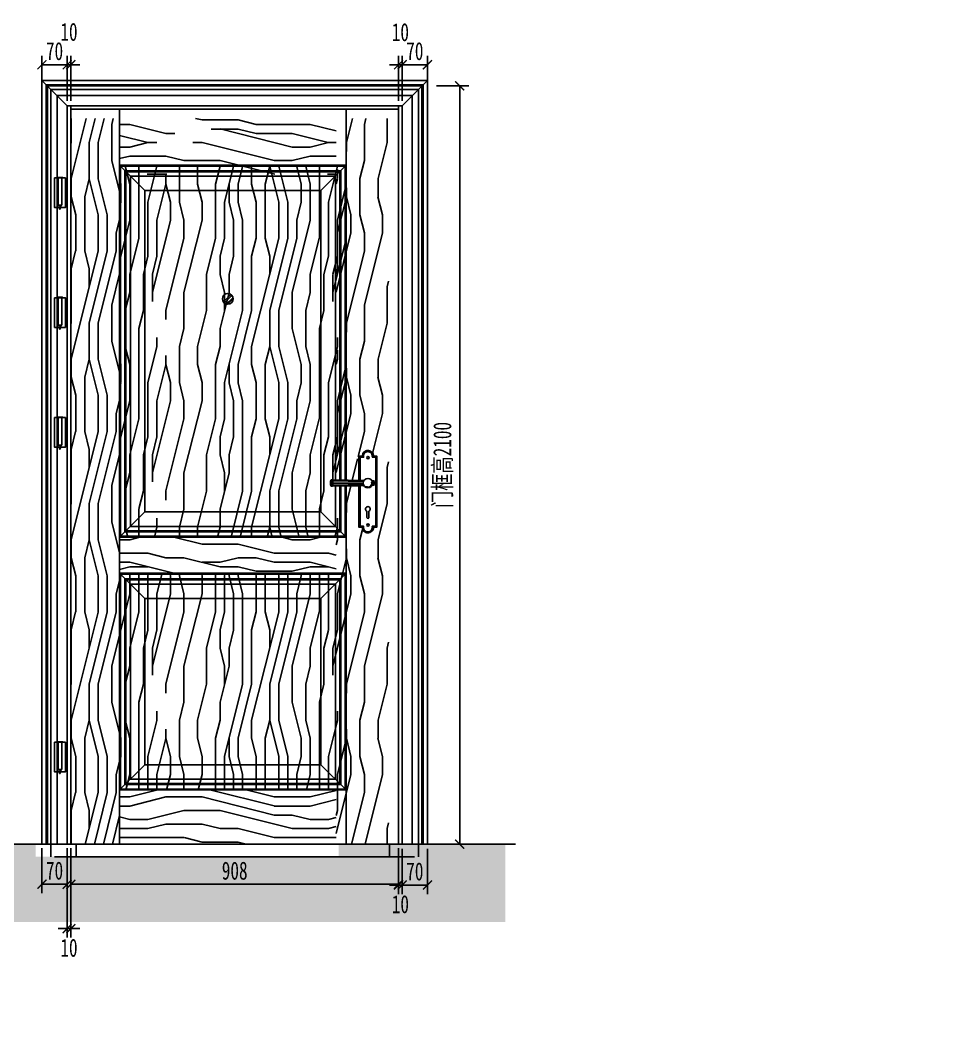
# Model space of a CAD drawing. Header units: millimetres. Extents: x 51249 to 2766742, y -599687 to -1280.
# Drawn here: x 57241 to 59800, y -122086 to -119300 of the extents above; entities that cross this region are included whole.
import ezdxf

# ---------------------------------------------------------------- set-up
doc = ezdxf.new("R2010")
doc.units = ezdxf.units.MM
doc.header["$LTSCALE"] = 10
doc.header["$PDMODE"] = 3
doc.linetypes.add('DASH', pattern=[0.35, 0.25, -0.1])
doc.layers.add('D-Detail(节点图层)', color=134, linetype='Continuous')
doc.layers.add('E-立面造型线', color=3, linetype='Continuous')
doc.styles.add('DIM', font='SimSun.ttf', dxfattribs={"width": 0.7})
doc.dimstyles.new('25', dxfattribs={"dimscale": 25, "dimtxt": 2, "dimasz": 1, "dimexe": 1, "dimexo": 1, "dimgap": 0.5, "dimtad": 1, "dimdec": 0, "dimzin": 0, "dimdsep": 46, "dimtxsty": 'DIM', "dimblk": 'ARCHTICK', "dimcen": 0, "dimclrd": 5, "dimclre": 5, "dimclrt": 35, "dimadec": 0, "dimazin": 0, "dimtfac": 0.5, "dimtdec": 0, "dimtix": 1, "dimtmove": 2, "dimatfit": 2, "dimldrblk": 'A', "dimfxl": 0, "dimtolj": 1, "dimtzin": 0, "dimlwd": -1, "dimlwe": -1, "dimarcsym": 0})
pattern_1 = [(90, (-5305.4, -189.43), (-500, 3e-14), [100, -150, 50, -200]), (90, (-5317.9, 160.57), (-500, 3e-14), [100, -400]), (90, (-5342.9, 110.57), (-500, 3e-14), [50, -450]), (90, (-5355.4, -164.43), (-500, 3e-14), [25, -350, 25, -100]), (90, (-5380.4, 10.57), (-500, 3e-14), [100, -150, 25, -225]), (90, (-5392.9, -114.43), (-500, 3e-14), [75, -425]), (90, (-5405.4, 10.57), (-500, 3e-14), [150, -350]), (90, (-5417.9, -139.43), (-500, 3e-14), [100, -400]), (90, (-5430.4, 60.57), (-500, 3e-14), [250, -250]), (90, (-5455.4, -89.43), (-500, 3e-14), [50, -150, 100, -200]), (90, (-5467.9, 260.57), (-500, 3e-14), [100, -400]), (90, (-5480.4, 160.57), (-500, 3e-14), [50, -450]), (90, (-5492.9, 60.57), (-500, 3e-14), [50, -450]), (90, (-5505.4, -189.43), (-500, 3e-14), [100, -400]), (90, (-5517.9, 60.57), (-500, 3e-14), [100, -400]), (90, (-5542.9, 60.57), (-500, 3e-14), [100, -100, 100, -200]), (90, (-5567.9, -39.43), (-500, 3e-14), [50, -250, 100, -100]), (90, (-5580.4, 60.57), (-500, 3e-14), [150, -350]), (90, (-5605.4, 60.57), (-500, 3e-14), [100, -400]), (90, (-5617.9, -139.43), (-500, 3e-14), [150, -200, 50, -100]), (90, (-5642.9, -139.43), (-500, 3e-14), [250, -250]), (90, (-5655.4, 160.57), (-500, 3e-14), [50, -450]), (90, (-5667.9, 10.57), (-500, 3e-14), [100, -400]), (90, (-5680.4, -89.43), (-500, 3e-14), [50, -200, 50, -200]), (90, (-5692.9, -139.43), (-500, 3e-14), [50, -150, 100, -200]), (90, (-5705.4, -39.43), (-500, 3e-14), [50, -250, 50, -150]), (90, (-5717.9, 60.57), (-500, 3e-14), [150, -350]), (90, (-5742.9, -139.43), (-500, 3e-14), [100, -400]), (90, (-5755.4, 110.57), (-500, 3e-14), [50, -450]), (90, (-5767.9, 210.57), (-500, 3e-14), [50, -450]), (104.03624, (-5342.91, 160.57), (2e-08, 500), [51.5, -2010.0528]), (104.03624, (-5455.41, 210.57), (2e-08, 500), [51.5, -2010.0528]), (104.03624, (-5755.41, 160.57), (2e-08, 500), [51.5, -2010.0528]), (104.03624, (-5567.91, 10.57), (2e-08, 500), [51.5, -2010.0528]), (104.03624, (-5642.91, 110.57), (2e-08, 500), [51.5, -2010.0528]), (104.03624, (-5605.41, 160.57), (2e-08, 500), [51.5, -2010.0528]), (104.03624, (-5692.91, -89.43), (2e-08, 500), [51.5, -2010.0528]), (104.03624, (-5667.91, 110.57), (2e-08, 500), [51.5, -2010.0528]), (104.03624, (-5480.41, 210.57), (2e-08, 500), [103, -1958.5528]), (104.03624, (-5517.91, 160.57), (2e-08, 500), [103, -1958.5528]), (104.03624, (-5542.91, 160.57), (2e-08, 500), [103, -1958.5528]), (255.96376, (-5380.41, 10.57), (2e-08, -500), [51.5, -103, 51.5, -1855.5528]), (255.96376, (-5455.41, -89.43), (2e-08, -500), [51.5, -2010.0528]), (255.96376, (-5680.41, -89.43), (2e-08, -500), [103, -1958.5528]), (284.03624, (-5317.91, 160.57), (-2e-08, -500), [51.5, -2010.0528]), (75.96376, (-5317.91, 260.57), (-2e-08, 500), [51.5, -2010.0528]), (75.96376, (-5492.91, 110.57), (-2e-08, 500), [51.5, -2010.0528]), (75.96376, (-5580.41, 210.57), (-2e-08, 500), [51.5, -2010.0528]), (75.96376, (-5617.91, 10.57), (-2e-08, 500), [51.5, -2010.0528]), (75.96376, (-5680.41, -39.43), (-2e-08, 500), [51.5, -2010.0528]), (75.96376, (-5705.41, 10.57), (-2e-08, 500), [51.5, -2010.0528]), (75.96376, (-5617.91, 10.57), (-2e-08, 500), [51.5, -2010.0528]), (75.96376, (-5692.91, 160.57), (-2e-08, 500), [206, -1855.5528]), (75.96376, (-5355.41, -139.43), (-2e-08, 500), [206, -1855.5528]), (75.96376, (-5392.91, -89.43), (-2e-08, 500), [206, -1855.5528]), (75.96376, (-5417.91, -39.43), (-2e-08, 500), [51.5, -103, 103, -1804.0528]), (75.96376, (-5455.41, -39.43), (-2e-08, 500), [103, -103, 103, -1752.5528]), (75.96376, (-5505.41, -89.43), (-2e-08, 500), [206, -1855.5528]), (75.96376, (-5542.91, -139.43), (-2e-08, 500), [206, -1855.5528]), (75.96376, (-5567.91, -139.43), (-2e-08, 500), [206, -1855.5528]), (75.96376, (-5717.91, 210.57), (-2e-08, 500), [51.5, -2010.0528]), (75.96377, (-5767.91, 260.57), (-0.0001, 500), [103, -1958.5528]), (75.96377, (-5742.91, -39.43), (-0.0001, 500), [103, -1958.5528]), (75.96376, (-5305.41, -89.43), (-9e-06, 500), [206, -1855.5528]), (75.96376, (-5655.41, 210.57), (-9e-06, 500), [154.5, -1907.0528]), (75.96376, (-5617.91, 260.57), (-9e-06, 500), [309, -1752.5528])]

# ---------------------------------------------------------------- blocks, each defined once
blk = doc.blocks.new('SDSGGH')
at = {"color": 146}
blk.add_wipeout([(2772282, -599409.1), (2772277.5, -599398.2), (2772266.6, -599393.6), (2772255.7, -599398.2), (2772251.2, -599409.1), (2772241.9, -599409.1), (2772241.9, -599606.3), (2772251.2, -599606.3), (2772255.7, -599617.2), (2772266.6, -599621.8), (2772277.5, -599617.2), (2772282, -599606.3), (2772291.4, -599606.3), (2772291.4, -599491), (2772368.2, -599492.5), (2772370.5, -599483.7), (2772368.2, -599474.9), (2772291.4, -599476.4), (2772291.4, -599409.1)], dxfattribs=at).dxf.layer = 'E-立面造型线'
at = {"layer": 'E-立面造型线', "color": 146}
for p, q in [((2772277.5, -599476.7), (2772363.7, -599475)), ((2772365.9, -599475), (2772368.2, -599474.9)), ((2772277.5, -599490.7), (2772363.7, -599492.4))]:
    blk.add_line(p, q, dxfattribs=at)
at = {"layer": 'E-立面造型线', "color": 251}
for p, q in [((2772363.7, -599475), (2772363.7, -599492.4)), ((2772365.9, -599475), (2772365.9, -599492.4)), ((2772278.9, -599479.6), (2772363.7, -599477.9)), ((2772278.9, -599487.8), (2772363.7, -599489.5)), ((2772279.6, -599483.7), (2772363.7, -599483.7)), ((2772365.9, -599492.4), (2772368.2, -599492.5))]:
    blk.add_line(p, q, dxfattribs=at)
at = {"layer": 'E-立面造型线', "color": 146}
blk.add_lwpolyline([(2772282, -599409.1), (2772277.5, -599398.2), (2772266.6, -599393.6), (2772255.7, -599398.2), (2772251.2, -599409.1), (2772241.9, -599409.1), (2772241.9, -599606.3), (2772251.2, -599606.3), (2772255.7, -599617.2), (2772266.6, -599621.8), (2772277.5, -599617.2), (2772282, -599606.3), (2772291.4, -599606.3), (2772291.4, -599491), (2772368.2, -599492.5), (2772370.5, -599483.7), (2772368.2, -599474.9), (2772291.4, -599476.4), (2772291.4, -599409.1)], close=True, dxfattribs=at)
for points in [[(2772241.9, -599409.1, 0.000029), (2772251.2, -599409.1, -0.41565), (2772266.6, -599393.6, -0.41565)], [(2772241.9, -599606.3, -0.000029), (2772251.2, -599606.3, 0.41565), (2772266.6, -599621.8, 0.41565)], [(2772291.4, -599606.3, 0.000029), (2772282, -599606.3, -0.41565), (2772266.6, -599621.8, -0.41565)]]:
    blk.add_lwpolyline(points, format="xyb", dxfattribs=at)
for points in [[(2772241.9, -599507.7), (2772241.9, -599409.1)], [(2772241.9, -599507.7), (2772241.9, -599606.3)], [(2772291.4, -599507.7), (2772291.4, -599606.3)]]:
    blk.add_lwpolyline(points, dxfattribs=at)
at = {"layer": 'E-立面造型线', "color": 251}
for points in [[(2772244.9, -599507.7), (2772244.9, -599412.1, 0.00003), (2772254.6, -599412.1, -0.489494), (2772266.6, -599396.6, -0.489494)], [(2772291.4, -599409.1, -0.000029), (2772282, -599409.1, 0.41565), (2772266.6, -599393.6, 0.41565)], [(2772288.4, -599476.5), (2772288.4, -599412.1, -0.00003), (2772278.7, -599412.1, 0.489494), (2772266.6, -599396.6)], [(2772244.9, -599507.7), (2772244.9, -599603.3, -0.00003), (2772254.6, -599603.3, 0.489494), (2772266.6, -599618.8, 0.489494)], [(2772288.4, -599507.7), (2772288.4, -599603.3, 0.00003), (2772278.7, -599603.3, -0.489494), (2772266.6, -599618.8, -0.489494)]]:
    blk.add_lwpolyline(points, format="xyb", dxfattribs=at)
for points in [[(2772291.4, -599476.4), (2772291.4, -599409.1)], [(2772250.1, -599479.2), (2772248.3, -599479.2)], [(2772248.3, -599488.2), (2772250.1, -599488.2)], [(2772255.2, -599477.6), (2772250.1, -599477.6), (2772250.1, -599489.8), (2772255.2, -599489.8)], [(2772288.4, -599507.7), (2772288.4, -599490.9)], [(2772291.4, -599507.7), (2772291.4, -599491)], [(2772264.1, -599578.8), (2772264.1, -599561.8)], [(2772269.1, -599561.8), (2772269.1, -599578.8)]]:
    blk.add_lwpolyline(points, dxfattribs=at)
for centre, radius in [((2772266.6, -599413.2), 3.15), ((2772266.6, -599483.7), 13), ((2772266.6, -599600.1), 3.15)]:
    blk.add_circle(centre, radius, dxfattribs=at)
for centre, radius, start, end in [((2772364.8, -599474.9), 1.11, 183.2537, 358.9792), ((2772261.1, -599483.7), 13.5, 160.6054, 199.3946), ((2772266.6, -599483.7), 11.1, 160.3295, 299.3735), ((2772364.8, -599492.5), 1.11, 1.0209, 176.7463), ((2772266.6, -599555.7), 6.59, 291.9946, 248.0054), ((2772266.6, -599579), 2.47, 176.8102, 3.1899)]:
    blk.add_arc(centre, radius, start, end, dxfattribs=at)
at = {"layer": 'E-立面造型线', "color": 146}
blk.add_arc((2772352.8, -599483.7), 17.8, 330.2154, 29.6167, dxfattribs=at)
blk = doc.blocks.new('DFDFGGG')
at = {"layer": 'D-Detail(节点图层)', "color": 251, "ltscale": 0.15}
for p, q in [((61909.4, -121110.6), (61909.4, -121186.5)), ((61919.4, -121110.6), (61919.4, -121186.5)), ((61909.4, -121186.5), (61919.4, -121186.5)), ((61913.5, -121197.5), (61911.3, -121186.5)), ((61913.5, -121197.5), (61915.3, -121197.5)), ((61915.3, -121197.5), (61917.5, -121186.5))]:
    blk.add_line(p, q, dxfattribs=at)
for points in [[(61899.4, -121110.6), (61929.4, -121110.6), (61929.4, -121192.6), (61899.4, -121192.6)], [(61907.4, -121109.1), (61921.6, -121109.1), (61921.6, -121110.6), (61907.4, -121110.6)]]:
    blk.add_lwpolyline(points, close=True, dxfattribs=at)
blk = doc.blocks.new('_ArchTick')
at = {"color": 0, "linetype": 'ByBlock', "const_width": 0.15}
blk.add_lwpolyline([(-0.5, -0.5), (0.5, 0.5)], dxfattribs=at)
blk = doc.blocks.new('*D1063')
at = {"layer": 'D-Detail(节点图层)', "color": 5, "ltscale": 0.15}
for p, q in [((2766617, -121582.1), (2766742, -121582.1)), ((2766717, -121582.1), (2766717, -599673.1)), ((2766698.3, -599673.1), (2766742, -599673.1))]:
    blk.add_line(p, q, dxfattribs=at)
at = {"layer": 'Defpoints', "color": 0, "ltscale": 0.15}
for p in [(55453.8, -121582.1), (2766673.3, -599673.1), (2766717, -599673.1)]:
    blk.add_point(p, dxfattribs=at)
at = {"layer": 'D-Detail(节点图层)', "color": 5, "ltscale": 0.15, "xscale": 25, "yscale": 25, "zscale": 25}
for p, rotation in [((2766717, -121582.1), 90), ((2766717, -599673.1), 270)]:
    blk.add_blockref('_ArchTick', p, dxfattribs=dict(at, rotation=rotation))
at = {"layer": 'D-Detail(节点图层)', "color": 35, "ltscale": 0.15, "insert": (2766679.5, -360627.6), "char_height": 50, "attachment_point": 5, "rotation": 90, "style": 'DIM'}
blk.add_mtext('\\A1;478091', dxfattribs=at)
blk = doc.blocks.new('A')
for p, q in [((-1.44, 1.15), (-1.09, 1.44)), ((-1.44, 1.15), (-0.37, 0)), ((-1.09, 1.44), (0, 0)), ((-0.37, 0), (-2.13, 0)), ((-1.44, -1.15), (-0.37, 0)), ((-1.09, -1.44), (0, 0)), ((-1.44, -1.15), (-1.09, -1.44))]:
    blk.add_line(p, q)
for points in [[(-1.44, 1.15), (-1.09, 1.44), (-0.37, 0), (0, 0)], [(-1.44, -1.15), (-1.09, -1.44), (-0.37, 0), (0, 0)]]:
    blk.add_solid(points)
blk = doc.blocks.new('*D1081')
at = {"layer": 'D-Detail(节点图层)', "color": 5, "ltscale": 0.15}
for p, q in [((57301.4, -121593.2), (57301.4, -121718.2)), ((57371.4, -121593.2), (57371.4, -121718.2)), ((57301.4, -121693.2), (57371.4, -121693.2))]:
    blk.add_line(p, q, dxfattribs=at)
at = {"layer": 'Defpoints', "color": 0, "ltscale": 0.15}
for p in [(57301.4, -121390.8, 0), (57371.4, -121390.8, 0), (57371.4, -121693.2)]:
    blk.add_point(p, dxfattribs=at)
at = {"layer": 'D-Detail(节点图层)', "color": 5, "ltscale": 0.15, "xscale": 25, "yscale": 25, "zscale": 25, "rotation": 180}
blk.add_blockref('_ArchTick', (57301.4, -121693.2), dxfattribs=at)
at = {"layer": 'D-Detail(节点图层)', "color": 5, "ltscale": 0.15, "xscale": 25, "yscale": 25, "zscale": 25}
blk.add_blockref('_ArchTick', (57371.4, -121693.2), dxfattribs=at)
at = {"layer": 'D-Detail(节点图层)', "color": 35, "ltscale": 0.15, "insert": (57336.4, -121655.7), "char_height": 50, "attachment_point": 5, "style": 'DIM'}
blk.add_mtext('\\A1;70', dxfattribs=at)
blk = doc.blocks.new('*D1082')
at = {"layer": 'D-Detail(节点图层)', "color": 5, "ltscale": 0.15}
for p, q in [((57371.4, -121716.1), (57371.4, -121841.1)), ((57381.4, -121716.1), (57381.4, -121841.1)), ((57371.4, -121816.1), (57346.4, -121816.1)), ((57371.4, -121816.1), (57381.4, -121816.1)), ((57381.4, -121816.1), (57406.4, -121816.1))]:
    blk.add_line(p, q, dxfattribs=at)
at = {"layer": 'Defpoints', "color": 0, "ltscale": 0.15}
for p in [(57381.4, -121416.8, 0), (57371.4, -121539.5, 0), (57381.4, -121816.1)]:
    blk.add_point(p, dxfattribs=at)
at = {"layer": 'D-Detail(节点图层)', "color": 5, "ltscale": 0.15, "xscale": 25, "yscale": 25, "zscale": 25}
blk.add_blockref('_ArchTick', (57371.4, -121816.1), dxfattribs=at)
at = {"layer": 'D-Detail(节点图层)', "color": 5, "ltscale": 0.15, "xscale": 25, "yscale": 25, "zscale": 25, "rotation": 180}
blk.add_blockref('_ArchTick', (57381.4, -121816.1), dxfattribs=at)
at = {"layer": 'D-Detail(节点图层)', "color": 35, "ltscale": 0.15, "insert": (57376.4, -121869.5), "char_height": 50, "attachment_point": 5, "style": 'DIM'}
blk.add_mtext('\\A1;10', dxfattribs=at)
blk = doc.blocks.new('*D1083')
at = {"layer": 'D-Detail(节点图层)', "color": 5, "ltscale": 0.15}
for p, q in [((57381.4, -121593.4), (57381.4, -121718.4)), ((58289.4, -121593.4), (58289.4, -121718.4)), ((57381.4, -121693.4), (58289.4, -121693.4))]:
    blk.add_line(p, q, dxfattribs=at)
at = {"layer": 'Defpoints', "color": 0, "ltscale": 0.15}
for p in [(58289.4, -121359.1, 0), (57381.4, -121416.8, 0), (58289.4, -121693.4)]:
    blk.add_point(p, dxfattribs=at)
at = {"layer": 'D-Detail(节点图层)', "color": 5, "ltscale": 0.15, "xscale": 25, "yscale": 25, "zscale": 25, "rotation": 180}
blk.add_blockref('_ArchTick', (57381.4, -121693.4), dxfattribs=at)
at = {"layer": 'D-Detail(节点图层)', "color": 5, "ltscale": 0.15, "xscale": 25, "yscale": 25, "zscale": 25}
blk.add_blockref('_ArchTick', (58289.4, -121693.4), dxfattribs=at)
at = {"layer": 'D-Detail(节点图层)', "color": 35, "ltscale": 0.15, "insert": (57835.4, -121655.9), "char_height": 50, "attachment_point": 5, "style": 'DIM'}
blk.add_mtext('\\A1;908', dxfattribs=at)
blk = doc.blocks.new('*D1065')
at = {"layer": 'D-Detail(节点图层)', "color": 5, "ltscale": 0.15}
for p, q in [((57301.4, -119523.7), (57301.4, -119398.7)), ((57371.4, -119523.7), (57371.4, -119398.7)), ((57301.4, -119423.7), (57371.4, -119423.7))]:
    blk.add_line(p, q, dxfattribs=at)
at = {"layer": 'Defpoints', "color": 0, "ltscale": 0.15}
for p in [(57371.4, -119423.7), (57301.4, -119726, 0), (57371.4, -119726, 0)]:
    blk.add_point(p, dxfattribs=at)
at = {"layer": 'D-Detail(节点图层)', "color": 5, "ltscale": 0.15, "xscale": 25, "yscale": 25, "zscale": 25, "rotation": 180}
blk.add_blockref('_ArchTick', (57301.4, -119423.7), dxfattribs=at)
at = {"layer": 'D-Detail(节点图层)', "color": 5, "ltscale": 0.15, "xscale": 25, "yscale": 25, "zscale": 25}
blk.add_blockref('_ArchTick', (57371.4, -119423.7), dxfattribs=at)
at = {"layer": 'D-Detail(节点图层)', "color": 35, "ltscale": 0.15, "insert": (57336.4, -119386.2), "char_height": 50, "attachment_point": 5, "style": 'DIM'}
blk.add_mtext('\\A1;70', dxfattribs=at)
blk = doc.blocks.new('*D1066')
at = {"layer": 'D-Detail(节点图层)', "color": 5, "ltscale": 0.15}
for p, q in [((57371.4, -119523.7), (57371.4, -119398.7)), ((57381.4, -119523.7), (57381.4, -119398.7)), ((57371.4, -119423.7), (57346.4, -119423.7)), ((57371.4, -119423.7), (57381.4, -119423.7)), ((57381.4, -119423.7), (57406.4, -119423.7))]:
    blk.add_line(p, q, dxfattribs=at)
at = {"layer": 'Defpoints', "color": 0, "ltscale": 0.15}
for p in [(57381.4, -119423.7), (57381.4, -119700.3, 0), (57371.4, -119726, 0)]:
    blk.add_point(p, dxfattribs=at)
at = {"layer": 'D-Detail(节点图层)', "color": 5, "ltscale": 0.15, "xscale": 25, "yscale": 25, "zscale": 25}
blk.add_blockref('_ArchTick', (57371.4, -119423.7), dxfattribs=at)
at = {"layer": 'D-Detail(节点图层)', "color": 5, "ltscale": 0.15, "xscale": 25, "yscale": 25, "zscale": 25, "rotation": 180}
blk.add_blockref('_ArchTick', (57381.4, -119423.7), dxfattribs=at)
at = {"layer": 'D-Detail(节点图层)', "color": 35, "ltscale": 0.15, "insert": (57376.4, -119332.8), "char_height": 50, "attachment_point": 5, "style": 'DIM'}
blk.add_mtext('\\A1;10', dxfattribs=at)
blk = doc.blocks.new('*D1067')
at = {"layer": 'D-Detail(节点图层)', "color": 5, "ltscale": 0.15}
for p, q in [((58289.4, -119523.7), (58289.4, -119398.7)), ((58299.4, -119523.7), (58299.4, -119398.7)), ((58289.4, -119423.7), (58264.4, -119423.7)), ((58289.4, -119423.7), (58299.4, -119423.7)), ((58299.4, -119423.7), (58324.4, -119423.7))]:
    blk.add_line(p, q, dxfattribs=at)
at = {"layer": 'Defpoints', "color": 0, "ltscale": 0.15}
for p in [(58299.4, -119423.7), (58289.4, -119757.3, 0), (58299.4, -119758, 0)]:
    blk.add_point(p, dxfattribs=at)
at = {"layer": 'D-Detail(节点图层)', "color": 5, "ltscale": 0.15, "xscale": 25, "yscale": 25, "zscale": 25}
blk.add_blockref('_ArchTick', (58289.4, -119423.7), dxfattribs=at)
at = {"layer": 'D-Detail(节点图层)', "color": 5, "ltscale": 0.15, "xscale": 25, "yscale": 25, "zscale": 25, "rotation": 180}
blk.add_blockref('_ArchTick', (58299.4, -119423.7), dxfattribs=at)
at = {"layer": 'D-Detail(节点图层)', "color": 35, "ltscale": 0.15, "insert": (58294.4, -119333.6), "char_height": 50, "attachment_point": 5, "style": 'DIM'}
blk.add_mtext('\\A1;10', dxfattribs=at)
blk = doc.blocks.new('*D1068')
at = {"layer": 'D-Detail(节点图层)', "color": 5, "ltscale": 0.15}
for p, q in [((58299.4, -119523.7), (58299.4, -119398.7)), ((58369.4, -119523.7), (58369.4, -119398.7)), ((58299.4, -119423.7), (58369.4, -119423.7))]:
    blk.add_line(p, q, dxfattribs=at)
at = {"layer": 'Defpoints', "color": 0, "ltscale": 0.15}
for p in [(58369.4, -119423.7), (58299.4, -119758, 0), (58369.4, -119751.6, 0)]:
    blk.add_point(p, dxfattribs=at)
at = {"layer": 'D-Detail(节点图层)', "color": 5, "ltscale": 0.15, "xscale": 25, "yscale": 25, "zscale": 25, "rotation": 180}
blk.add_blockref('_ArchTick', (58299.4, -119423.7), dxfattribs=at)
at = {"layer": 'D-Detail(节点图层)', "color": 5, "ltscale": 0.15, "xscale": 25, "yscale": 25, "zscale": 25}
blk.add_blockref('_ArchTick', (58369.4, -119423.7), dxfattribs=at)
at = {"layer": 'D-Detail(节点图层)', "color": 35, "ltscale": 0.15, "insert": (58334.4, -119386.2), "char_height": 50, "attachment_point": 5, "style": 'DIM'}
blk.add_mtext('\\A1;70', dxfattribs=at)
blk = doc.blocks.new('*D1069')
at = {"layer": 'D-Detail(节点图层)', "color": 5, "ltscale": 0.15}
for p, q in [((58299.4, -121595.5), (58299.4, -121720.5)), ((58369.4, -121595.5), (58369.4, -121720.5)), ((58369.4, -121695.5), (58299.4, -121695.5))]:
    blk.add_line(p, q, dxfattribs=at)
at = {"layer": 'Defpoints', "color": 0, "ltscale": 0.15}
for p in [(58299.4, -121393.1, 0), (58369.4, -121393.1, 0), (58299.4, -121695.5)]:
    blk.add_point(p, dxfattribs=at)
at = {"layer": 'D-Detail(节点图层)', "color": 5, "ltscale": 0.15, "xscale": 25, "yscale": 25, "zscale": 25, "rotation": 180}
blk.add_blockref('_ArchTick', (58299.4, -121695.5), dxfattribs=at)
at = {"layer": 'D-Detail(节点图层)', "color": 5, "ltscale": 0.15, "xscale": 25, "yscale": 25, "zscale": 25}
blk.add_blockref('_ArchTick', (58369.4, -121695.5), dxfattribs=at)
at = {"layer": 'D-Detail(节点图层)', "color": 35, "ltscale": 0.15, "insert": (58334.4, -121658), "char_height": 50, "attachment_point": 5, "style": 'DIM'}
blk.add_mtext('\\A1;70', dxfattribs=at)
blk = doc.blocks.new('*D1070')
at = {"layer": 'D-Detail(节点图层)', "color": 5, "ltscale": 0.15}
for p, q in [((58289.4, -121595.5), (58289.4, -121720.5)), ((58299.4, -121595.5), (58299.4, -121720.5)), ((58289.4, -121695.5), (58264.4, -121695.5)), ((58299.4, -121695.5), (58289.4, -121695.5)), ((58299.4, -121695.5), (58324.4, -121695.5))]:
    blk.add_line(p, q, dxfattribs=at)
at = {"layer": 'Defpoints', "color": 0, "ltscale": 0.15}
for p in [(58289.4, -121418.8, 0), (58299.4, -121418.8, 0), (58289.4, -121695.5)]:
    blk.add_point(p, dxfattribs=at)
at = {"layer": 'D-Detail(节点图层)', "color": 5, "ltscale": 0.15, "xscale": 25, "yscale": 25, "zscale": 25}
blk.add_blockref('_ArchTick', (58289.4, -121695.5), dxfattribs=at)
at = {"layer": 'D-Detail(节点图层)', "color": 5, "ltscale": 0.15, "xscale": 25, "yscale": 25, "zscale": 25, "rotation": 180}
blk.add_blockref('_ArchTick', (58299.4, -121695.5), dxfattribs=at)
at = {"layer": 'D-Detail(节点图层)', "color": 35, "ltscale": 0.15, "insert": (58294.4, -121748.8), "char_height": 50, "attachment_point": 5, "style": 'DIM'}
blk.add_mtext('\\A1;10', dxfattribs=at)
blk = doc.blocks.new('*D1073')
at = {"layer": 'D-Detail(节点图层)', "color": 5, "ltscale": 0.15}
for p, q in [((58394.4, -119482.1), (58483.8, -119482.1)), ((58458.8, -119482.1), (58458.8, -121582.1)), ((58394.5, -121582.1), (58483.8, -121582.1))]:
    blk.add_line(p, q, dxfattribs=at)
at = {"layer": 'Defpoints', "color": 0, "ltscale": 0.15}
for p in [(58369.4, -119482.1), (58369.5, -121582.1, 0), (58458.8, -121582.1)]:
    blk.add_point(p, dxfattribs=at)
at = {"layer": 'D-Detail(节点图层)', "color": 5, "ltscale": 0.15, "xscale": 25, "yscale": 25, "zscale": 25}
for p, rotation in [((58458.8, -119482.1), 90), ((58458.8, -121582.1), 270)]:
    blk.add_blockref('_ArchTick', p, dxfattribs=dict(at, rotation=rotation))
at = {"layer": 'D-Detail(节点图层)', "color": 35, "ltscale": 0.15, "insert": (58413.2, -120532.1), "char_height": 50, "attachment_point": 5, "rotation": 90, "style": 'DIM'}
blk.add_mtext('\\A1;门框高2100', dxfattribs=at)

msp = doc.modelspace()

# ---------------------------------------------------------------- hatches: boundary and pattern name
at = {"ltscale": 0.15}
h = msp.add_hatch(dxfattribs=at)
h.set_pattern_fill('AR-RROOF', color=251, scale=15, angle=45, style=0)
h.set_pattern_definition([(45, (58266.408, -121572.059), (16.16446, 43.10523), [285.75, -38.1, 95.25, -19.05]), (45, (58277.589, -121547.408), (-31.386, 4.44523), [57.15, -6.2865, 114.3, -14.2875]), (45, (58261.694, -121553.874), (61.02084, 79.07116), [152.4, -26.67, 76.2, -19.05])])
edge = h.paths.add_edge_path()
edge.add_arc((57816.4, -120072.1), 15, 0, 360)
at = {"layer": 'D-Detail(节点图层)', "ltscale": 0.15}
h = msp.add_hatch(dxfattribs=at)
h.set_pattern_fill('木纹面5', color=251, scale=500, angle=90, style=0, pattern_type=2)
h.set_pattern_definition(pattern_1)
h.paths.add_polyline_path([(57516.4, -119727.1), (57516.4, -119572.1), (57381.4, -119572.1), (57381.4, -121582.1), (57516.4, -121582.1), (57516.4, -121432.1), (57516.4, -120832.1), (57516.4, -120732.1)])
h.paths.add_polyline_path([(58261.4, -119572.1), (58116.4, -119572.1), (58116.4, -119727.1), (58116.4, -120732.1), (58116.4, -120832.1), (58116.4, -121432.1), (58116.4, -121582.1), (58261.4, -121582.1)])
h.paths.add_polyline_path([(58179.6, -120511.6, -1), (58173.3, -120511.6, -1)], flags=16)
h.paths.add_polyline_path([(58187.9, -120576), (58194, -120576, -0.237858), (58194, -120588.2), (58187.9, -120588.2, -0.781277), (58163.4, -120582.1, -0.781277)], flags=16)
h.paths.add_polyline_path([(58178.9, -120660.2), (58178.9, -120677.2, -1), (58173.9, -120677.5), (58173.9, -120660.2, -5.145843)], flags=16)
h.paths.add_polyline_path([(58179.6, -120698.5, -1), (58173.3, -120698.5, -1)], flags=16)
h = msp.add_hatch(dxfattribs=at)
h.set_pattern_fill('木纹面5', color=251, scale=500, style=0, pattern_type=2)
h.set_pattern_definition([(0, (-5305.4, -189.43), (0, 500), [100, -150, 50, -200]), (0, (-4955.4, -176.93), (0, 500), [100, -400]), (0, (-5005.4, -151.93), (0, 500), [50, -450]), (0, (-5280.4, -139.43), (0, 500), [25, -350, 25, -100]), (0, (-5105.4, -114.43), (0, 500), [100, -150, 25, -225]), (0, (-5230.4, -101.93), (0, 500), [75, -425]), (0, (-5105.4, -89.43), (0, 500), [150, -350]), (0, (-5255.4, -76.93), (0, 500), [100, -400]), (0, (-5055.4, -64.43), (0, 500), [250, -250]), (0, (-5205.4, -39.43), (0, 500), [50, -150, 100, -200]), (0, (-4855.4, -26.93), (0, 500), [100, -400]), (0, (-4955.4, -14.43), (0, 500), [50, -450]), (0, (-5055.4, -1.93), (0, 500), [50, -450]), (0, (-5305.4, 10.57), (0, 500), [100, -400]), (0, (-5055.4, 23.07), (0, 500), [100, -400]), (0, (-5055.4, 48.07), (0, 500), [100, -100, 100, -200]), (0, (-5155.4, 73.07), (0, 500), [50, -250, 100, -100]), (0, (-5055.4, 85.57), (0, 500), [150, -350]), (0, (-5055.4, 110.57), (0, 500), [100, -400]), (0, (-5255.4, 123.07), (0, 500), [150, -200, 50, -100]), (0, (-5255.4, 148.07), (0, 500), [250, -250]), (0, (-4955.4, 160.57), (0, 500), [50, -450]), (0, (-5105.4, 173.07), (0, 500), [100, -400]), (0, (-5205.4, 185.57), (0, 500), [50, -200, 50, -200]), (0, (-5255.4, 198.07), (0, 500), [50, -150, 100, -200]), (0, (-5155.4, 210.57), (0, 500), [50, -250, 50, -150]), (0, (-5055.4, 223.07), (0, 500), [150, -350]), (0, (-5255.4, 248.07), (0, 500), [100, -400]), (0, (-5005.4, 260.57), (0, 500), [50, -450]), (0, (-4905.4, 273.07), (0, 500), [50, -450]), (14.03624, (-4955.41, -151.93), (500, -2e-08), [51.5, -2010.0528]), (14.03624, (-4905.41, -39.43), (500, -2e-08), [51.5, -2010.0528]), (14.03624, (-4955.41, 260.57), (500, -2e-08), [51.5, -2010.0528]), (14.03624, (-5105.41, 73.07), (500, -2e-08), [51.5, -2010.0528]), (14.03624, (-5005.41, 148.07), (500, -2e-08), [51.5, -2010.0528]), (14.03624, (-4955.41, 110.57), (500, -2e-08), [51.5, -2010.0528]), (14.03624, (-5205.41, 198.07), (500, -2e-08), [51.5, -2010.0528]), (14.03624, (-5005.41, 173.07), (500, -2e-08), [51.5, -2010.0528]), (14.03624, (-4905.41, -14.43), (500, -2e-08), [103, -1958.5528]), (14.03624, (-4955.41, 23.07), (500, -2e-08), [103, -1958.5528]), (14.03624, (-4955.41, 48.07), (500, -2e-08), [103, -1958.5528]), (165.96376, (-5105.41, -114.43), (-500, -2e-08), [51.5, -103, 51.5, -1855.5528]), (165.96376, (-5205.41, -39.43), (-500, -2e-08), [51.5, -2010.0528]), (165.96376, (-5205.41, 185.57), (-500, -2e-08), [103, -1958.5528]), (194.03624, (-4955.41, -176.93), (-500, 2e-08), [51.5, -2010.0528]), (345.96376, (-4855.41, -176.93), (500, 2e-08), [51.5, -2010.0528]), (345.96376, (-5005.41, -1.93), (500, 2e-08), [51.5, -2010.0528]), (345.96376, (-4905.41, 85.57), (500, 2e-08), [51.5, -2010.0528]), (345.96376, (-5105.41, 123.07), (500, 2e-08), [51.5, -2010.0528]), (345.96376, (-5155.41, 185.57), (500, 2e-08), [51.5, -2010.0528]), (345.96376, (-5105.41, 210.57), (500, 2e-08), [51.5, -2010.0528]), (345.96376, (-5105.41, 123.07), (500, 2e-08), [51.5, -2010.0528]), (345.96376, (-4955.41, 198.07), (500, 2e-08), [206, -1855.5528]), (345.96376, (-5255.41, -139.43), (500, 2e-08), [206, -1855.5528]), (345.96376, (-5205.41, -101.93), (500, 2e-08), [206, -1855.5528]), (345.96376, (-5155.41, -76.93), (500, 2e-08), [51.5, -103, 103, -1804.0528]), (345.96376, (-5155.41, -39.43), (500, 2e-08), [103, -103, 103, -1752.5528]), (345.96376, (-5205.41, 10.57), (500, 2e-08), [206, -1855.5528]), (345.96376, (-5255.41, 48.07), (500, 2e-08), [206, -1855.5528]), (345.96376, (-5255.41, 73.07), (500, 2e-08), [206, -1855.5528]), (345.96376, (-4905.41, 223.07), (500, 2e-08), [51.5, -2010.0528]), (345.96377, (-4855.41, 273.07), (500, 0.0001), [103, -1958.5528]), (345.96377, (-5155.41, 248.07), (500, 0.0001), [103, -1958.5528]), (345.96376, (-5205.41, -189.43), (500, 9e-06), [206, -1855.5528]), (345.96376, (-4905.41, 160.57), (500, 9e-06), [154.5, -1907.0528]), (345.96376, (-4855.41, 123.07), (500, 9e-06), [309, -1752.5528])])
h.paths.add_polyline_path([(58116.4, -120732.1), (57516.4, -120732.1), (57516.4, -120832.1), (58116.4, -120832.1)])
h.paths.add_polyline_path([(58116.4, -121432.1), (57516.4, -121432.1), (57516.4, -121582.1), (58116.4, -121582.1)])
h.paths.add_polyline_path([(58116.4, -119572.1), (57516.4, -119572.1), (57516.4, -119727.1), (58116.4, -119727.1)])
h = msp.add_hatch(dxfattribs=at)
h.set_pattern_fill('木纹面5', color=251, scale=500, angle=90, style=0, pattern_type=2)
h.set_pattern_definition([(90, (-5305.4, -154.43), (-500, 3e-14), [100, -150, 50, -200]), (90, (-5317.9, 195.57), (-500, 3e-14), [100, -400]), (90, (-5342.9, 145.57), (-500, 3e-14), [50, -450]), (90, (-5355.4, -129.43), (-500, 3e-14), [25, -350, 25, -100]), (90, (-5380.4, 45.57), (-500, 3e-14), [100, -150, 25, -225]), (90, (-5392.9, -79.43), (-500, 3e-14), [75, -425]), (90, (-5405.4, 45.57), (-500, 3e-14), [150, -350]), (90, (-5417.9, -104.43), (-500, 3e-14), [100, -400]), (90, (-5430.4, 95.57), (-500, 3e-14), [250, -250]), (90, (-5455.4, -54.43), (-500, 3e-14), [50, -150, 100, -200]), (90, (-5467.9, 295.57), (-500, 3e-14), [100, -400]), (90, (-5480.4, 195.57), (-500, 3e-14), [50, -450]), (90, (-5492.9, 95.57), (-500, 3e-14), [50, -450]), (90, (-5505.4, -154.43), (-500, 3e-14), [100, -400]), (90, (-5517.9, 95.57), (-500, 3e-14), [100, -400]), (90, (-5542.9, 95.57), (-500, 3e-14), [100, -100, 100, -200]), (90, (-5567.9, -4.43), (-500, 3e-14), [50, -250, 100, -100]), (90, (-5580.4, 95.57), (-500, 3e-14), [150, -350]), (90, (-5605.4, 95.57), (-500, 3e-14), [100, -400]), (90, (-5617.9, -104.43), (-500, 3e-14), [150, -200, 50, -100]), (90, (-5642.9, -104.43), (-500, 3e-14), [250, -250]), (90, (-5655.4, 195.57), (-500, 3e-14), [50, -450]), (90, (-5667.9, 45.57), (-500, 3e-14), [100, -400]), (90, (-5680.4, -54.43), (-500, 3e-14), [50, -200, 50, -200]), (90, (-5692.9, -104.43), (-500, 3e-14), [50, -150, 100, -200]), (90, (-5705.4, -4.43), (-500, 3e-14), [50, -250, 50, -150]), (90, (-5717.9, 95.57), (-500, 3e-14), [150, -350]), (90, (-5742.9, -104.43), (-500, 3e-14), [100, -400]), (90, (-5755.4, 145.57), (-500, 3e-14), [50, -450]), (90, (-5767.9, 245.57), (-500, 3e-14), [50, -450]), (104.03624, (-5342.91, 195.57), (2e-08, 500), [51.5, -2010.0528]), (104.03624, (-5455.41, 245.57), (2e-08, 500), [51.5, -2010.0528]), (104.03624, (-5755.41, 195.57), (2e-08, 500), [51.5, -2010.0528]), (104.03624, (-5567.91, 45.57), (2e-08, 500), [51.5, -2010.0528]), (104.03624, (-5642.91, 145.57), (2e-08, 500), [51.5, -2010.0528]), (104.03624, (-5605.41, 195.57), (2e-08, 500), [51.5, -2010.0528]), (104.03624, (-5692.91, -54.43), (2e-08, 500), [51.5, -2010.0528]), (104.03624, (-5667.91, 145.57), (2e-08, 500), [51.5, -2010.0528]), (104.03624, (-5480.41, 245.57), (2e-08, 500), [103, -1958.5528]), (104.03624, (-5517.91, 195.57), (2e-08, 500), [103, -1958.5528]), (104.03624, (-5542.91, 195.57), (2e-08, 500), [103, -1958.5528]), (255.96376, (-5380.41, 45.57), (2e-08, -500), [51.5, -103, 51.5, -1855.5528]), (255.96376, (-5455.41, -54.43), (2e-08, -500), [51.5, -2010.0528]), (255.96376, (-5680.41, -54.43), (2e-08, -500), [103, -1958.5528]), (284.03624, (-5317.91, 195.57), (-2e-08, -500), [51.5, -2010.0528]), (75.96376, (-5317.91, 295.57), (-2e-08, 500), [51.5, -2010.0528]), (75.96376, (-5492.91, 145.57), (-2e-08, 500), [51.5, -2010.0528]), (75.96376, (-5580.41, 245.57), (-2e-08, 500), [51.5, -2010.0528]), (75.96376, (-5617.91, 45.57), (-2e-08, 500), [51.5, -2010.0528]), (75.96376, (-5680.41, -4.43), (-2e-08, 500), [51.5, -2010.0528]), (75.96376, (-5705.41, 45.57), (-2e-08, 500), [51.5, -2010.0528]), (75.96376, (-5617.91, 45.57), (-2e-08, 500), [51.5, -2010.0528]), (75.96376, (-5692.91, 195.57), (-2e-08, 500), [206, -1855.5528]), (75.96376, (-5355.41, -104.43), (-2e-08, 500), [206, -1855.5528]), (75.96376, (-5392.91, -54.43), (-2e-08, 500), [206, -1855.5528]), (75.96376, (-5417.91, -4.43), (-2e-08, 500), [51.5, -103, 103, -1804.0528]), (75.96376, (-5455.41, -4.43), (-2e-08, 500), [103, -103, 103, -1752.5528]), (75.96376, (-5505.41, -54.43), (-2e-08, 500), [206, -1855.5528]), (75.96376, (-5542.91, -104.43), (-2e-08, 500), [206, -1855.5528]), (75.96376, (-5567.91, -104.43), (-2e-08, 500), [206, -1855.5528]), (75.96376, (-5717.91, 245.57), (-2e-08, 500), [51.5, -2010.0528]), (75.96377, (-5767.91, 295.57), (-0.0001, 500), [103, -1958.5528]), (75.96377, (-5742.91, -4.43), (-0.0001, 500), [103, -1958.5528]), (75.96376, (-5305.41, -54.43), (-9e-06, 500), [206, -1855.5528]), (75.96376, (-5655.41, 245.57), (-9e-06, 500), [154.5, -1907.0528]), (75.96376, (-5617.91, 295.57), (-9e-06, 500), [309, -1752.5528])])
h.paths.add_polyline_path([(58144.4, -119702.1), (57516.4, -119702.1), (57516.4, -120732.1), (58144.4, -120732.1)])
h = msp.add_hatch(dxfattribs=at)
h.set_pattern_fill('木纹面5', color=251, scale=500, angle=90, style=0, pattern_type=2)
h.set_pattern_definition(pattern_1)
h.paths.add_polyline_path([(58144.4, -120832.1), (57516.4, -120832.1), (57516.4, -121432.1), (58144.4, -121432.1)])
h = msp.add_hatch(dxfattribs=at)
h.set_pattern_fill('AR-CONC', color=251, scale=60, style=0)
h.set_pattern_definition([(50, (-5418.06, -189.43), (109.3108, -9.56345), [11.43, -125.73]), (355, (-5418.06, -189.43), (-21.1457, 114.63399), [9.144, -100.584]), (100.451, (-5408.95, -190.23), (88.1655, 105.07001), [9.714, -106.854]), (46.1842, (-5418.06, -158.95), (162.64742, -25.2254), [17.145, -188.595]), (96.6356, (-5404.5, -161.05), (142.44254, 148.45533), [14.571, -160.281]), (351.184, (-5418.06, -158.95), (142.44276, 148.45507), [13.716, -150.876]), (21, (-5402.82, -166.57), (90.96893, -61.35931), [11.43, -125.73]), (326, (-5402.82, -166.57), (37.08122, 110.51278), [9.144, -100.584]), (71.4514, (-5395.24, -171.68), (128.049894, 49.153715), [9.714, -106.854]), (37.5, (-5418.057, -189.43), (1.853162, 50.733023), [0, -99.3648, 0, -102.108, 0, -100.965]), (7.5, (-5418.06, -189.43), (40.091798, 60.108345), [0, -58.2168, 0, -97.0788, 0, -38.481]), (327.5, (-5452.043, -189.43), (81.354357, -3.437246), [0, -38.1, 0, -118.872, 0, -157.734]), (317.5, (-5467.28, -189.43), (88.87751, 15.255895), [0, -49.53, 0, -78.9432, 0, -112.014])])
h.paths.add_polyline_path([(58584.9, -121582.1), (58123.8, -121582.1), (58123.8, -121617.1), (57283.8, -121617.1), (57283.8, -121582.1), (56471.4, -121582.1), (56471.4, -121617.1), (55631.4, -121617.1), (55631.4, -121582.1), (55145.6, -121582.1), (55145.6, -121798.2), (58584.9, -121798.2)])

# ---------------------------------------------------------------- linework, layer by layer
at = {"color": 4, "ltscale": 0.15}
msp.add_line((55141.6, -121582.1), (58612.9, -121582.1), dxfattribs=at)
at = {"layer": 'D-Detail(节点图层)', "color": 251, "ltscale": 0.15}
for p, q in [((57371.4, -119537.1, 0), (57301.4, -119467.1, 0)), ((58299.4, -119537.1, 0), (58369.4, -119467.1, 0)), ((57313.4, -121582.1, 0), (57313.4, -119479.1, 0)), ((58357.4, -119479.1, 0), (57313.4, -119479.1, 0)), ((57316.7, -121582.1, 0), (57316.7, -119482.4, 0)), ((58354.1, -119482.4, 0), (57316.7, -119482.4, 0)), ((58354.1, -121582.1, 0), (58354.1, -119482.4, 0)), ((58357.4, -121582.1, 0), (58357.4, -119479.1, 0)), ((57343.4, -121582.1, 0), (57343.4, -119509.1, 0)), ((58327.4, -119509.1, 0), (57343.4, -119509.1, 0)), ((58327.4, -121582.1, 0), (58327.4, -119509.1, 0)), ((57516.4, -119702.1, 0), (57516.4, -119547.1, 0)), ((58144.4, -119702.1, 0), (58144.4, -119547.1, 0)), ((57586.4, -119772.1, 0), (57516.4, -119702.1, 0)), ((58074.4, -119772.1, 0), (58144.4, -119702.1, 0)), ((57586.4, -120662.1, 0), (57516.4, -120732.1, 0)), ((58074.4, -120662.1, 0), (58144.4, -120732.1, 0)), ((57516.4, -120732.1, 0), (57516.4, -120832.1, 0)), ((57586.4, -120902.1, 0), (57516.4, -120832.1, 0)), ((58074.4, -120902.1, 0), (58144.4, -120832.1, 0)), ((57586.4, -121362.1, 0), (57516.4, -121432.1, 0)), ((58074.4, -121362.1, 0), (58144.4, -121432.1, 0)), ((57516.4, -121432.1, 0), (57516.4, -121582.1)), ((58144.4, -121432.1, 0), (58144.4, -121582.1))]:
    msp.add_line(p, q, dxfattribs=at)
at = {"layer": 'D-Detail(节点图层)', "color": 6, "linetype": 'DASH', "ltscale": 0.5}
for p, q in [((57326.4, -121617.1, 0), (57326.4, -119492.1, 0)), ((58344.4, -119492.1), (57326.4, -119492.1)), ((58344.4, -121617.1, 0), (58344.4, -119492.1, 0)), ((57396.4, -121617.1), (57336.4, -121617.1, 0)), ((58264.4, -121617.1), (58334.4, -121617.1, 0))]:
    msp.add_line(p, q, dxfattribs=at)
at = {"layer": 'D-Detail(节点图层)', "color": 6, "linetype": 'DASH', "ltscale": 0.5, "elevation": 0}
msp.add_lwpolyline([(58264.4, -121582.1), (57396.4, -121582.1), (57396.4, -121617.1), (58264.4, -121617.1)], close=True, dxfattribs=at)
at = {"layer": 'E-立面造型线', "color": 4, "ltscale": 0.15}
for p, q in [((57301.4, -121582.1, 0), (57301.4, -119467.1, 0)), ((58369.4, -119467.1, 0), (57301.4, -119467.1, 0)), ((58369.4, -121582.1, 0), (58369.4, -119467.1, 0)), ((57371.4, -121582.1, 0), (57371.4, -119537.1, 0)), ((58299.4, -119537.1, 0), (57371.4, -119537.1, 0)), ((58299.4, -121582.1), (58299.4, -119537.1, 0))]:
    msp.add_line(p, q, dxfattribs=at)
at = {"layer": 'E-立面造型线', "ltscale": 0.15}
for p, q in [((57381.4, -121582.1, 0), (57381.4, -119537.1, 0)), ((58289.4, -119547.1, 0), (57381.4, -119547.1, 0)), ((58289.4, -121582.1, 0), (58289.4, -119537.1, 0))]:
    msp.add_line(p, q, dxfattribs=at)
at = {"layer": 'E-立面造型线', "color": 44}
msp.add_line((58144.4, -120732.1, 0), (57516.4, -120732.1, 0), dxfattribs=at)
at = {"layer": 'E-立面造型线', "color": 44, "elevation": 0}
for points in [[(58144.4, -119702.1), (57516.4, -119702.1), (57516.4, -120732.1), (58144.4, -120732.1)], [(58114.4, -119732.1), (57546.4, -119732.1), (57546.4, -120702.1), (58114.4, -120702.1)], [(58074.4, -119772.1), (57586.4, -119772.1), (57586.4, -120662.1), (58074.4, -120662.1)], [(58144.4, -120832.1), (57516.4, -120832.1), (57516.4, -121432.1), (58144.4, -121432.1)], [(58114.4, -120862.1), (57546.4, -120862.1), (57546.4, -121402.1), (58114.4, -121402.1)], [(58074.4, -120902.1), (57586.4, -120902.1), (57586.4, -121362.1), (58074.4, -121362.1)]]:
    msp.add_lwpolyline(points, close=True, dxfattribs=at)
at = {"layer": 'E-立面造型线', "color": 251, "elevation": 0}
for points in [[(58141.9, -119704.6), (57518.9, -119704.6), (57518.9, -120729.6), (58141.9, -120729.6)], [(58129.4, -119717.1), (57531.4, -119717.1), (57531.4, -120717.1), (58129.4, -120717.1)], [(58126.7, -119719.8), (57534.2, -119719.8), (57534.2, -120714.3), (58126.7, -120714.3)], [(58141.9, -120834.6), (57518.9, -120834.6), (57518.9, -121429.6), (58141.9, -121429.6)], [(58129.4, -120847.1), (57531.4, -120847.1), (57531.4, -121417.1), (58129.4, -121417.1)], [(58126.7, -120849.8), (57534.2, -120849.8), (57534.2, -121414.3), (58126.7, -121414.3)]]:
    msp.add_lwpolyline(points, close=True, dxfattribs=at)
at = {"layer": 'E-立面造型线', "color": 44}
msp.add_circle((57816.4, -120072.1, 0), 15, dxfattribs=at)

# ---------------------------------------------------------------- block references
at = {"layer": 'D-Detail(节点图层)', "color": 251}
for p in [(-4563, 1373.6, 0), (-4563, 1041.6, 0), (-4563, 709.6, 0), (-4563, -189.4)]:
    msp.add_blockref('DFDFGGG', p, dxfattribs=at)

# ---------------------------------------------------------------- dimensions: what is measured, and where the dimension line sits
at = {"layer": 'D-Detail(节点图层)', "color": 251, "ltscale": 0.15}
for base, p1, p2, picture, middle in [((57381.4, -119423.7), (57371.4, -119726, 0), (57381.4, -119700.3, 0), '*D1066', (57376.4, -119332.8)), ((58299.4, -119423.7), (58289.4, -119757.3, 0), (58299.4, -119758, 0), '*D1067', (58294.4, -119333.6)), ((57381.4, -121816.1), (57371.4, -121539.5, 0), (57381.4, -121416.8, 0), '*D1082', (57376.4, -121869.5))]:
    dim = msp.add_linear_dim(base=base, p1=p1, p2=p2, dimstyle='25', dxfattribs=at)
    dim.commit()
    dim.dimension.update_dxf_attribs({"geometry": picture, "text_midpoint": middle, "dimtype": 160})
for base, p1, p2, picture, middle in [((57371.4, -119423.7), (57301.4, -119726, 0), (57371.4, -119726, 0), '*D1065', (57336.4, -119386.2)), ((58369.4, -119423.7), (58299.4, -119758, 0), (58369.4, -119751.6, 0), '*D1068', (58334.4, -119386.2)), ((58289.4, -121693.4), (57381.4, -121416.8, 0), (58289.4, -121359.1, 0), '*D1083', (57835.4, -121655.9)), ((57371.4, -121693.2), (57301.4, -121390.8, 0), (57371.4, -121390.8, 0), '*D1081', (57336.4, -121655.7))]:
    dim = msp.add_linear_dim(base=base, p1=p1, p2=p2, dimstyle='25', dxfattribs=at)
    dim.commit()
    dim.dimension.update_dxf_attribs({"geometry": picture, "text_midpoint": middle})
dim = msp.add_linear_dim(base=(58458.8, -121582.1), p1=(58369.4, -119482.1), p2=(58369.5, -121582.1, 0), angle=90, text='门框高2100', dimstyle='25', dxfattribs=at)
dim.commit()
dim.dimension.update_dxf_attribs({"geometry": '*D1073', "text_midpoint": (58413.2, -120532.1)})
for base, p1, p2, angle, picture, middle in [((58299.4, -121695.5), (58369.4, -121393.1, 0), (58299.4, -121393.1, 0), 180, '*D1069', (58334.4, -121658)), ((2766717, -599673.1), (55453.8, -121582.1), (2766673.3, -599673.1), 90, '*D1063', (2766679.5, -360627.6))]:
    dim = msp.add_linear_dim(base=base, p1=p1, p2=p2, angle=angle, dimstyle='25', dxfattribs=at)
    dim.commit()
    dim.dimension.update_dxf_attribs({"geometry": picture, "text_midpoint": middle})
dim = msp.add_linear_dim(base=(58289.4, -121695.5), p1=(58299.4, -121418.8, 0), p2=(58289.4, -121418.8, 0), angle=180, dimstyle='25', dxfattribs=at)
dim.commit()
dim.dimension.update_dxf_attribs({"geometry": '*D1070', "text_midpoint": (58294.4, -121748.8), "dimtype": 160})

# ---------------------------------------------------------------- next in the draw order: block references
at = {"xscale": -1}
msp.add_blockref('SDSGGH', (2830471, 478901.6), dxfattribs=at)

# ---------------------------------------------------------------- next in the draw order: linework, layer by layer
at = {"layer": 'D-Detail(节点图层)', "color": 251, "ltscale": 0.15}
msp.add_line((58144.4, -120732.1, 0), (58144.4, -120832.1, 0), dxfattribs=at)

doc.saveas('drawing.dxf')
